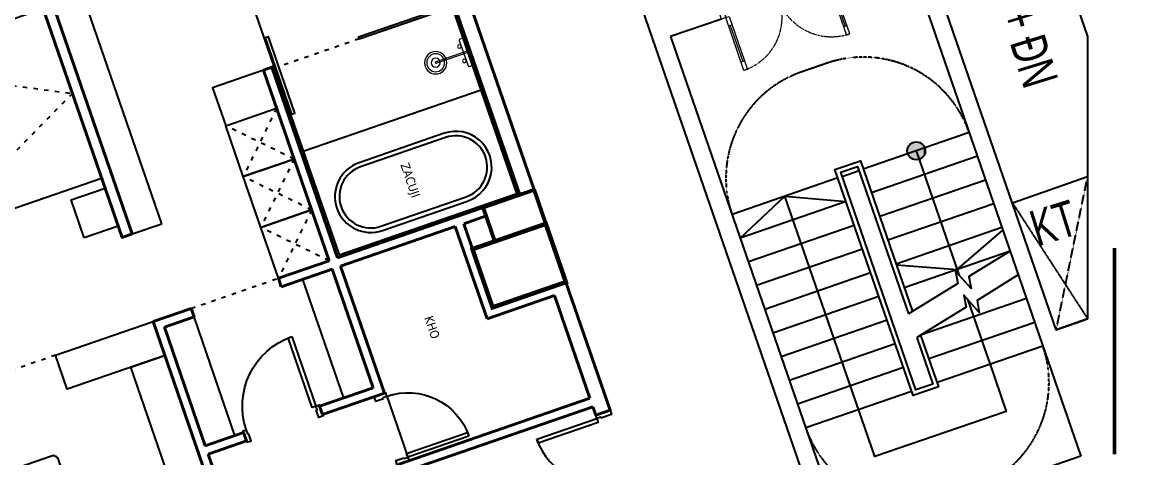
# Model space of a CAD drawing. Header units: millimetres. Extents: x -361681467 to 361175952, y -1292982 to 1550216.
# Drawn here: x -61355 to -48872, y 20331 to 25188 of the extents above; entities that cross this region are included whole.
import ezdxf
from ezdxf.enums import TextEntityAlignment as Align

# ---------------------------------------------------------------- set-up
doc = ezdxf.new("R2010")
doc.units = ezdxf.units.MM
doc.header["$MEASUREMENT"] = 0
for name, pattern in [('ACAD_ISO03W100', [30, 12, -18]), ('Xref_ST_MBDV Cot vach 30.7.2022$0$HIDDEN', [0.375, 0.25, -0.125]), ('Xref_ST_MBDV Cot vach 30.7.2022$0$HIDDEN2', [0.1875, 0.125, -0.0625]), ('Xref_ST_MBDV Cot vach 30.7.2022$0$ST_MBDV Cot vach 220803$0$HIDDEN', [0.375, 0.25, -0.125])]:
    doc.linetypes.add(name, pattern=pattern)
for name, color, linetype, lineweight in [('00_duong_QH', 7, 'Continuous', 9), ('A-NoiThat', 39, 'Continuous', 13), ('KT-Net cat', 1, 'Continuous', 40), ('KT-Net cot vach', 2, 'Continuous', 50), ('Xref_ST_MBDV Cot vach 30.7.2022$0$CUA', 37, 'Continuous', 13), ('Xref_ST_MBDV Cot vach 30.7.2022$0$KT-Net cot vach', 6, 'Continuous', 50)]:
    doc.layers.add(name, color=color, linetype=linetype, lineweight=lineweight)
for name, color, linetype in [('1VinaPVC-Text', 9, 'Continuous'), ('A-_FURN----_E-_N', 251, 'Continuous'), ('IDEA - dim', 251, 'Continuous'), ('Kaka - ph', 7, 'Continuous'), ('KT-Net manh', 139, 'Continuous'), ('Xref_ST_MBDV Cot vach 30.7.2022$0$A-FLOR-STRS-ARROW', 8, 'Continuous'), ('Xref_ST_MBDV Cot vach 30.7.2022$0$KT-Net manh', 139, 'Continuous'), ('Xref_ST_MBDV Cot vach 30.7.2022$0$KT-Text', 7, 'Continuous'), ('Xref_ST_MBDV Cot vach 30.7.2022$0$KT-Thay', 7, 'Continuous'), ('Xref_ST_MBDV Cot vach 30.7.2022$0$KT-Tuong', 1, 'Continuous'), ('Xref_ST_MBDV Cot vach 30.7.2022$0$ST_MBDV Cot vach 220803$0$KT-Khuat', 9, 'Xref_ST_MBDV Cot vach 30.7.2022$0$ST_MBDV Cot vach 220803$0$HIDDEN'), ('Xref_ST_MBDV Cot vach 30.7.2022$0$ST_MBDV Cot vach 220803$0$Xref_ST_MBDV Cot vach 30.7.2022$0$KT-Tuong', 1, 'Continuous')]:
    doc.layers.add(name, color=color, linetype=linetype)
doc.styles.add('Tahoma', font='tahoma.ttf')
doc.styles.add('Xref_ST_MBDV Cot vach 30.7.2022$0$Arial', font='arial.ttf', dxfattribs={"width": 0.7})

# ---------------------------------------------------------------- blocks, each defined once
blk = doc.blocks.new('*U26')
for p, q in [((-1260, 525), (-1300, 525)), ((-1280, 100), (-1280, 525)), ((-90, 525), (-50, 525)), ((-70, 100), (-70, 525)), ((-1260, 100), (-1300, 100)), ((-90, 100), (-50, 100))]:
    blk.add_line(p, q)
for points in [[(-1300, 0), (-1260, 0), (-1260, 625), (-1300, 625)], [(-50, 0), (-90, 0), (-90, 625), (-50, 625)], [(-1350, -100), (-1290, -100), (-1290, -40), (-1300, -40), (-1300, 0), (-1350, 0)], [(0, -100), (-60, -100), (-60, -40), (-50, -40), (-50, 0), (0, 0)]]:
    blk.add_lwpolyline(points, close=True)
at = {"linetype": 'Xref_ST_MBDV Cot vach 30.7.2022$0$HIDDEN2'}
for centre, start, end in [((-1300, 0), 0, 90), ((-50, 0), 90, 180)]:
    blk.add_arc(centre, 625, start, end, dxfattribs=at)
blk = doc.blocks.new('A$C2A980E36')
at = {"ltscale": 0.5}
blk.add_lwpolyline([(-10, 0), (10, 0), (10, 400), (-10, 400)], close=True, dxfattribs=at)
blk.add_lwpolyline([(160, 60), (160, 30, -0.414214), (150, 20), (-150, 20, -0.414214), (-160, 30), (-160, 60, -0.414214), (-150, 70), (150, 70, -0.414214)], format="xyb", close=True, dxfattribs=at)
for centre, radius in [((0, 400), 125), ((0, 400), 100), ((0, 400), 50), ((-85, 90), 20), ((85, 90), 20)]:
    blk.add_circle(centre, radius, dxfattribs=at)
blk = doc.blocks.new('d900n')
for points in [[(20, -50), (20, -40), (65, -40), (65, 0), (-65, 0), (-65, -50)], [(885, -40), (65, -40), (65, -85), (885, -85)], [(20, -850), (20, -860), (65, -860), (65, -900), (-65, -900), (-65, -850)]]:
    blk.add_lwpolyline(points, close=True)
blk.add_arc((65, -40), 820, 270, 0)
blk = doc.blocks.new('d800')
blk.add_line((760, 70), (40, 70))
for points in [[(40, 790), (40, 70), (85, 70), (85, 790)], [(50, 25), (40, 25), (40, 70), (0, 70), (0, -70), (50, -70)], [(750, 25), (760, 25), (760, 70), (800, 70), (800, -70), (750, -70)]]:
    blk.add_lwpolyline(points, close=True)
blk.add_arc((40, 70), 720, 0, 90)
blk = doc.blocks.new('SP3')
at = {"layer": 'A-_FURN----_E-_N', "color": 8, "ltscale": 5, "extrusion": (3.2749e-06, 5.76427e-07, 1), "elevation": 0}
for points in [[(-1748, -4875, 1), (-1748, -5675), (-742, -5675, 1), (-742, -4875)], [(-1748, -4925, 1), (-1748, -5625), (-742, -5625, 1), (-742, -4925)]]:
    blk.add_lwpolyline(points, format="xyb", close=True, dxfattribs=at)
at = {"layer": 'IDEA - dim'}
for p, q in [((-2295, -2650), (-2295, -3550)), ((-2295, -4550), (-195, -4550))]:
    blk.add_line(p, q, dxfattribs=at)
blk.add_lwpolyline([(-2295, -3550), (-2295, -5775), (-195, -5775), (-195, -425), (-2295, -425), (-2295, -2650)], dxfattribs=at)
for points in [[(-4050, -4800), (-4050, -1400), (-4400, -1400), (-4400, -4800)], [(-6520, -2100), (-6520, -4100), (-4520, -4100), (-4520, -2100)], [(-2285, -3217), (-2285, -4117), (-2245, -4117), (-2245, -3217)], [(-2420, -4000), (-2420, -3550), (-3020, -3550), (-3020, -4000)], [(-195, -3550), (-1295, -3550), (-1295, -3570), (-195, -3570)], [(-2420, -4600), (-3020, -4600), (-3020, -4000), (-2420, -4000)], [(-4920, -4667), (-4920, -4217), (-4520, -4217), (-4520, -4667)], [(-2420, -5200), (-3020, -5200), (-3020, -4600), (-2420, -4600)], [(-2420, -5800), (-3020, -5800), (-3020, -5200), (-2420, -5200)], [(-4500, -5800), (-4500, -6200), (-5650, -6200), (-5650, -5800)], [(-4050, -7300), (-4050, -5900), (-4400, -5900), (-4400, -7300)], [(-2420, -7300), (-2420, -5900), (-2770, -5900), (-2770, -7300)], [(-4500, -6200), (-4500, -8200), (-4900, -8200), (-4900, -6200)]]:
    blk.add_lwpolyline(points, close=True, dxfattribs=at)
blk.add_lwpolyline([(-7440, -7450), (-6060, -7450, 0.414214), (-6000, -7390), (-6000, -6910, 0.414214), (-6060, -6850), (-7440, -6850, 0.414214), (-7500, -6910), (-7500, -7390, 0.414214)], format="xyb", close=True, dxfattribs=at)
at = {"layer": 'IDEA - dim', "extrusion": (1.20702e-06, 1.69363e-06, 1), "elevation": 0}
for points in [[(-880, -8440), (-170, -8440), (-170, -8485), (-880, -8485)], [(-125, -8450), (-125, -8440), (-170, -8440), (-170, -8400), (0, -8400), (0, -8450)]]:
    blk.add_lwpolyline(points, close=True, dxfattribs=at)
at = {"layer": 'IDEA - dim', "extrusion": (1.20702e-06, 1.69363e-06, 1)}
blk.add_arc((-170, -8440, 0), 710, 179.9992, 269.9992, dxfattribs=at)
at = {"layer": 'Kaka - ph', "color": 6, "const_width": 50}
blk.add_lwpolyline([(0, -6200), (-866, -6200), (-866, -6888), (0, -6888)], close=True, dxfattribs=at)
at = {"layer": 'KT-Net cat'}
for p, q in [((-2420, -5800), (-2420, -3550)), ((-2420, -3550), (-2295, -3550)), ((-2320, -5800), (-2320, -3550)), ((-4050, -5800, 0), (-4500, -5800)), ((-4500, -5800, 0), (-4500, -8200, 0)), ((-4050, -5800), (-4050, -5900)), ((-2420, -5800), (-3020, -5800, 0)), ((-3020, -5800), (-3020, -5900)), ((-600, -5800), (-2320, -5800)), ((-4050, -5900, 0), (-4400, -5900)), ((-4400, -5900, 0), (-4400, -7300, 0)), ((-2420, -5900), (-3020, -5900, 0)), ((-2420, -7300), (-2420, -5900)), ((-2320, -7400), (-2320, -5900)), ((-966, -5900), (-2320, -5900)), ((-966, -6988), (-966, -5900)), ((-600, -5900), (-866, -5900)), ((-170, -6988), (-966, -6988)), ((-170, -6988), (-170, -8200)), ((-3950, -7300), (-4400, -7300)), ((-3950, -7300), (-3950, -7400)), ((-2420, -7300), (-3050, -7300)), ((-3050, -7300), (-3050, -7400)), ((-3950, -7400), (-4400, -7400)), ((-4400, -7400, 0), (-4400, -8300)), ((-2320, -7400), (-3050, -7400)), ((-2420, -8200), (-170, -8200)), ((-2420, -8300), (-170, -8300)), ((-170, -8300), (-170, -8400)), ((-170, -8400, 0), (0, -8400, 0))]:
    blk.add_line(p, q, dxfattribs=at)
for points in [[(-170, -400), (-170, -5800), (0, -5800), (0, -400)], [(-4400, -4800), (-4400, -1400), (-4520, -1400), (-4520, -4800)]]:
    blk.add_lwpolyline(points, close=True, dxfattribs=at)
for points in [[(-866, -5900), (-866, -6888), (0, -6888)], [(0, -6888), (0, -8400)]]:
    blk.add_lwpolyline(points, dxfattribs=at)
at = {"layer": 'KT-Net cot vach'}
for points in [[(-600, -5800), (0, -5800), (0, -6200), (-600, -6200)], [(-600, -5800), (-600, -6200), (0, -6200), (0, -5800)]]:
    blk.add_lwpolyline(points, close=True, dxfattribs=at)
at = {"layer": 'KT-Net manh', "linetype": 'ACAD_ISO03W100', "ltscale": 4}
for p, q in [((-1295, -3570), (-2245, -3570)), ((-2420, -4600), (-3020, -4000)), ((-2420, -4000), (-3020, -4600)), ((-2420, -5200), (-3020, -4600)), ((-2420, -4600), (-3020, -5200)), ((-2420, -5800), (-3020, -5200)), ((-2420, -5200), (-3020, -5800)), ((-5650, -5800), (-7850, -5800, 0)), ((-4050, -5800, 0), (-3020, -5800, 0))]:
    blk.add_line(p, q, dxfattribs=at)
blk.add_lwpolyline([(-6520, -2100), (-4520, -3100), (-6520, -4100)], dxfattribs=at)
at = {"layer": 'A-_FURN----_E-_N', "linetype": 'Continuous', "extrusion": (0, 0, -1), "zscale": -1, "rotation": 90.00000001269018}
blk.add_blockref('d800', (2374, -8200), dxfattribs=at)
at = {"layer": 'A-NoiThat', "extrusion": (0, 0, -1), "zscale": -1, "rotation": 270.0000000127053}
blk.add_blockref('A$C2A980E36', (175, -4100, 0), dxfattribs=at)
at = {"layer": 'IDEA - dim', "extrusion": (0, 0, -1), "zscale": -1, "rotation": 90.00000001270861}
blk.add_blockref('d900n', (3050, -7350, 0), dxfattribs=at)
at = {"layer": '1VinaPVC-Text', "style": 'Tahoma', "text_generation_flag": 6}
for s, p in [('ZACUJI', (-1320, -5047)), ('KHO', (-1626, -6748))]:
    blk.add_text(s, height=100, rotation=90, dxfattribs=at).set_placement(p)

msp = doc.modelspace()

# ---------------------------------------------------------------- hatches: boundary and pattern name
at = {"layer": 'Xref_ST_MBDV Cot vach 30.7.2022$0$KT-Net manh'}
h = msp.add_hatch(color=256, dxfattribs=at)
edge = h.paths.add_edge_path(flags=0)
edge.add_arc((-51376.8, 23754.3), 100, 199.04714, 559.04714)
h = msp.add_hatch(color=256, dxfattribs=at)
edge = h.paths.add_edge_path(flags=0)
edge.add_arc((-51376.8, 23754.3), 100, 199.04714, 559.04714)
msp.add_hatch(color=256, dxfattribs=at).paths.add_polyline_path([(-51378.7, 23854.3), (-51437.1, 23834.1), (-51472.5, 23783.5), (-51471.4, 23721.7), (-51434.1, 23672.3), (-51375, 23654.3), (-51316.6, 23674.5), (-51281.2, 23725.1), (-51282.3, 23786.9), (-51319.5, 23836.3)], flags=0)
msp.add_hatch(color=256, dxfattribs=at).paths.add_polyline_path([(-51378.7, 23854.3), (-51437.1, 23834.1), (-51472.5, 23783.5), (-51471.4, 23721.7), (-51434.1, 23672.3), (-51375, 23654.3), (-51316.6, 23674.5), (-51281.2, 23725.1), (-51282.3, 23786.9), (-51319.5, 23836.3)], flags=0)

# ---------------------------------------------------------------- linework, layer by layer
at = {"layer": '00_duong_QH', "color": 251, "extrusion": (7.52316e-37, 3.29453e-06, 1), "elevation": -0.7}
for points in [[(-73995.4, 47058.4), (-74402.9, 48238.6), (-74743.3, 49264.2, -0.5721349), (-70356.3, 55577), (-70356.3, 55577), (-55283.7, 51221.9, -0.260044), (-52353, 48619), (-48213, 36692.5), (-46490.6, 31673.7, -0.0851587), (-46189.3, 29842.7), (-46199.4, 28170.4), (-43263.5, 28170.4, -0.4853325), (-42963.5, 28570.4), (-14846.4, 28570.4, -0.3325648), (-9646.5, 23917.1), (-8080.4, 16402), (-8041.4, 16200.2), (-7198.6, 12371.4, -0.4743644), (-12357.6, 6070.4), (-45142.5, 6070.4), (-57495, 6070.4, -0.3210444), (-62697.4, 9785.7), (-71022.3, 33863.9, 0.4109427), (-71669.2, 34182.9)], [(-7605.7, 12428.3, -0.4622607), (-12359, 6670.4), (-57540.4, 6680.2, -0.3200303), (-62128.4, 9976.3), (-70455.2, 34060, 0.4141945), (-71870.6, 34748.2, 0.4141945)], [(-7408.8, 12463.3, -0.4623502), (-12357.6, 6470.4), (-57540.8, 6480.2, -0.3200236), (-62317.6, 9911.4), (-70644.2, 33994.6, 0.4141945), (-71805.3, 34559.2)]]:
    msp.add_lwpolyline(points, format="xyb", dxfattribs=at)
at = {"layer": 'Defpoints', "elevation": 0}
msp.add_lwpolyline([(-51912.2, 27832.9), (-50588.9, 28289.8), (-49463.5, 25030.3), (-49463.5, 21879.5), (-49814.2, 21756.2)], close=True, dxfattribs=at)
at = {"layer": 'Xref_ST_MBDV Cot vach 30.7.2022$0$A-FLOR-STRS-ARROW', "elevation": 0}
for points in [[(-50329.1, 22634.9), (-50788.4, 22351.6), (-50765.3, 22218), (-50938.2, 22410.6), (-50911.3, 22275.8), (-51463, 21935.4)], [(-50237.5, 22369.4), (-50696.7, 22086.1), (-50673.6, 21952.5), (-50846.6, 22145.1), (-50819.6, 22010.3), (-51371.3, 21669.9)]]:
    msp.add_lwpolyline(points, dxfattribs=at)
at = {"layer": 'Xref_ST_MBDV Cot vach 30.7.2022$0$KT-Net cot vach', "elevation": 0}
msp.add_lwpolyline([(-49163.5, 22670.4), (-49163.5, 20370.4)], dxfattribs=at)
at = {"layer": 'Xref_ST_MBDV Cot vach 30.7.2022$0$KT-Net manh'}
msp.add_line((-51281.2, 23725.1), (-51282.3, 23786.9), dxfattribs=at)
msp.add_line((-51281.2, 23725.1), (-51282.3, 23786.9), dxfattribs=at)
at = {"layer": 'Xref_ST_MBDV Cot vach 30.7.2022$0$KT-Net manh', "linetype": 'Xref_ST_MBDV Cot vach 30.7.2022$0$HIDDEN', "elevation": 0}
for points in [[(-50786.1, 23958.3, 0.4141313), (-52375.3, 24732), (-52659.4, 24633.9, 0.4141313), (-53432.8, 23044.5, 1.0000292)], [(-49963.7, 21576.2, -0.4141313), (-50737, 19986.8), (-51021.1, 19888.7, -0.4141313), (-52610.4, 20662.5, -1.0000292)]]:
    msp.add_lwpolyline(points, format="xyb", dxfattribs=at)
at = {"layer": 'Xref_ST_MBDV Cot vach 30.7.2022$0$KT-Net manh', "elevation": 0}
for points in [[(-51376.8, 23754.3), (-50897.1, 22364.8)], [(-53341.4, 22779.8), (-52842, 23248.5), (-52159.8, 23187.8)], [(-50805.4, 22099.3), (-50593.6, 21485.7), (-50561, 21391.2), (-50373.3, 20847.7), (-51838.5, 20341.9), (-52842, 23248.5)], [(-51599.1, 22483), (-50920, 22431), (-50410.7, 22871.2)]]:
    msp.add_lwpolyline(points, dxfattribs=at)
at = {"layer": 'Xref_ST_MBDV Cot vach 30.7.2022$0$KT-Net manh'}
msp.add_circle((-51376.8, 23754.3), 100, dxfattribs=at)
msp.add_circle((-51376.8, 23754.3), 100, dxfattribs=at)
at = {"layer": 'Xref_ST_MBDV Cot vach 30.7.2022$0$KT-Thay', "extrusion": (-1.21212e-08, -4.22423e-09, 1)}
for p, q in [((-50786.1, 23958.3), (-51967.6, 23550.3)), ((-50694.7, 23693.6), (-51876.2, 23285.7)), ((-52251.2, 23452.4), (-53432.8, 23044.5)), ((-50603.3, 23428.9), (-51784.9, 23021)), ((-52159.8, 23187.8), (-53341.4, 22779.8)), ((-50511.9, 23164.3), (-51693.5, 22756.3)), ((-52068.4, 22923.1), (-53250, 22515.2)), ((-50420.5, 22899.6), (-51602.1, 22491.7)), ((-51977.1, 22658.4), (-53158.6, 22250.5)), ((-50329.2, 22634.9), (-51510.7, 22227)), ((-51885.7, 22393.8), (-53067.2, 21985.8)), ((-51794.3, 22129.1), (-52975.9, 21721.2)), ((-50146.4, 22105.6), (-51328, 21697.6)), ((-51702.9, 21864.4), (-52884.5, 21456.5)), ((-50055, 21840.9), (-51236.6, 21433)), ((-51611.6, 21599.7), (-52793.1, 21191.8)), ((-49963.7, 21576.2), (-51145.2, 21168.3)), ((-51520.2, 21335.1), (-52701.7, 20927.1)), ((-51428.8, 21070.4), (-52610.4, 20662.5))]:
    msp.add_line(p, q, dxfattribs=at)
at = {"layer": 'Xref_ST_MBDV Cot vach 30.7.2022$0$KT-Thay'}
for p, q in [((-52203.9, 23468.8), (-52014.9, 23534)), ((-50303.7, 23174.1), (-49463.5, 23469.6))]:
    msp.add_line(p, q, dxfattribs=at)
at = {"layer": 'Xref_ST_MBDV Cot vach 30.7.2022$0$KT-Thay', "elevation": 0}
for points in [[(-51327.7, 21696.8), (-51128.9, 21121), (-51412.5, 21023.1), (-52283.8, 23547), (-52000.3, 23644.9), (-51419.4, 21962.3)], [(-51371.3, 21669.9), (-51192.5, 21152), (-51381.5, 21086.7), (-52220.2, 23516), (-52031.2, 23581.3), (-51463, 21935.4)]]:
    msp.add_lwpolyline(points, dxfattribs=at)
at = {"layer": 'Xref_ST_MBDV Cot vach 30.7.2022$0$KT-Tuong'}
for p, q in [((-49814.2, 21756.2), (-51912.2, 27832.9)), ((-51471.4, 25943.3), (-49539.4, 20347.4)), ((-54431.1, 25323.5), (-51719.9, 17470.4)), ((-53550.9, 25225.3), (-54118.1, 25029.5)), ((-54118.1, 25029.5), (-52186.1, 19433.6)), ((-49814.2, 21756.2), (-49463.5, 21879.5)), ((-49539.4, 20347.4), (-52186.1, 19433.6))]:
    msp.add_line(p, q, dxfattribs=at)
at = {"layer": 'Xref_ST_MBDV Cot vach 30.7.2022$0$ST_MBDV Cot vach 220803$0$KT-Khuat', "linetype": 'Xref_ST_MBDV Cot vach 30.7.2022$0$ST_MBDV Cot vach 220803$0$HIDDEN', "ltscale": 5}
for p, q in [((-49814.2, 21756.2), (-49463.5, 23469.6)), ((-50303.7, 23174.1), (-49463.5, 21879.5))]:
    msp.add_line(p, q, dxfattribs=at)
at = {"layer": 'Xref_ST_MBDV Cot vach 30.7.2022$0$ST_MBDV Cot vach 220803$0$Xref_ST_MBDV Cot vach 30.7.2022$0$KT-Tuong', "extrusion": (5.05853e-09, -7.09797e-09, 1), "elevation": 0}
msp.add_lwpolyline([(-50034.1, 26682.9), (-49463.5, 25030.3)], dxfattribs=at)

# ---------------------------------------------------------------- block references
at = {"layer": 'Kaka - ph', "rotation": 19.04713796592207}
msp.add_blockref('SP3', (-57535.5, 28800.8, 0), dxfattribs=at)
at = {"layer": 'Xref_ST_MBDV Cot vach 30.7.2022$0$CUA', "xscale": -1, "rotation": 199.0471379539868}
msp.add_blockref('*U26', (-52274.8, 25665.9), dxfattribs=at)

# ---------------------------------------------------------------- texts
at = {"layer": 'Xref_ST_MBDV Cot vach 30.7.2022$0$KT-Text', "style": 'Xref_ST_MBDV Cot vach 30.7.2022$0$Arial', "width": 0.7}
msp.add_text('K.T Đ + ĐN', height=400, rotation=287.17014, dxfattribs=at).set_placement((-50762.2, 26347.3))
at = {"layer": 'Xref_ST_MBDV Cot vach 30.7.2022$0$KT-Text', "extrusion": (-7.82116e-08, -2.35248e-08, 1), "style": 'Xref_ST_MBDV Cot vach 30.7.2022$0$Arial', "width": 0.7}
msp.add_text('KT', height=400, rotation=17.17014, dxfattribs=at).set_placement((-49784.9, 22758.6, 0), align=Align.CENTER)

doc.saveas('drawing.dxf')
